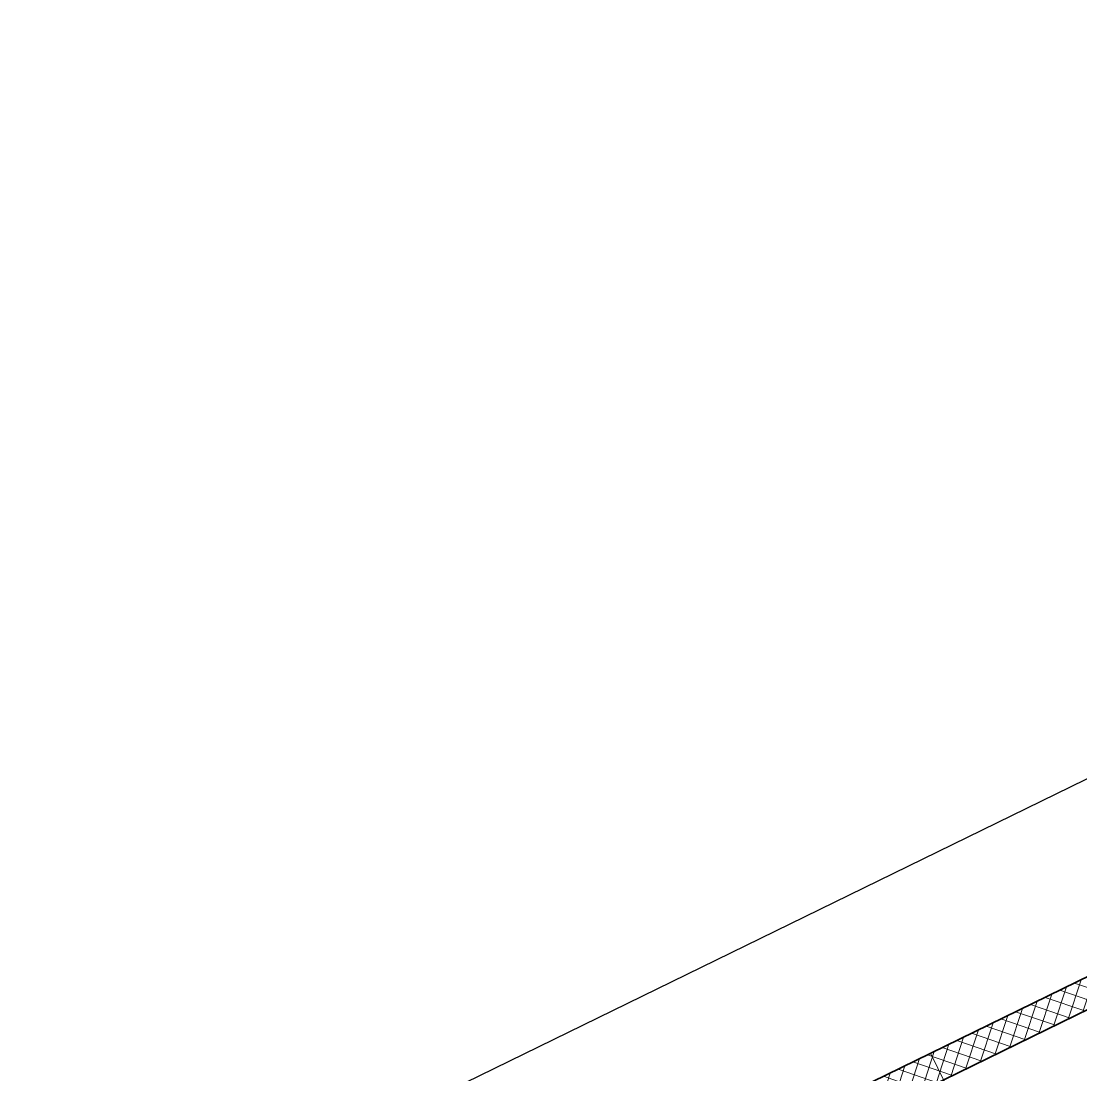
# Model space of a CAD drawing. Header units: metres. Extents: x 7511783 to 7512372, y 4692307 to 4692611.
# Drawn here: x 7511809.41 to 7511818.34, y 4692532.35 to 4692541.23 of the extents above; entities that cross this region are included whole.
import ezdxf

# ---------------------------------------------------------------- set-up
doc = ezdxf.new("R2010")
doc.units = ezdxf.units.M
doc.layers.get('0').update_dxf_attribs({"lineweight": 0})
for name, color, linetype, lineweight in [('A - Muret', 7, 'Continuous', 0), ('A - Muret_Pen_No__101', 252, 'Continuous', 0), ('A - Muret_Pen_No__7', 7, 'Continuous', 0), ('A - Pllaka Themel', 7, 'Continuous', 0), ('A - Pllaka Themel_Pen_No__42', 8, 'Continuous', 0)]:
    doc.layers.add(name, color=color, linetype=linetype, lineweight=lineweight)

# ---------------------------------------------------------------- blocks, each defined once
blk = doc.blocks.new('Slab_2', base_point=(27550, -20500.83535421408))
at = {"layer": 'A - Pllaka Themel_Pen_No__42', "color": 8, "linetype": 'Continuous', "lineweight": 25, "flags": 128}
blk.add_lwpolyline([(27550, -20500.83535421408), (52100, -20500.83535421408), (52100, 1500), (27550, 1500)], close=True, dxfattribs=at)
blk = doc.blocks.new('Wall_3', base_point=(27550, 2.775557561562891e-14))
at = {"layer": 'A - Muret_Pen_No__101', "linetype": 'Continuous', "lineweight": 13}
h = blk.add_hatch(dxfattribs=at)
h.set_pattern_fill('CONCRETE_BLOCK', color=252, style=0, pattern_type=2)
h.set_pattern_definition([(44.99999999999999, (0, 0), (-68.94290863686237, 68.94290863686243), []), (135.0000000000002, (0, 0), (68.94290863686219, 68.94290863686261), [])])
h.paths.add_polyline_path([(32600.00006929047, -5.275686865147122e-05), (32600.00006929047, -250.0000970041505), (38099.99998176699, -250.0000970041505), (38099.99998176699, -5.275686865147122e-05)])
at = {"layer": 'A - Muret_Pen_No__7', "color": 7, "linetype": 'Continuous', "lineweight": 35, "flags": 128}
for points in [[(38099.99999999999, 2.775557561562891e-14), (32599.99999999999, 2.775557561562891e-14)], [(32599.99999999999, -249.9999999999999), (38099.99999999999, -249.9999999999999)]]:
    blk.add_lwpolyline(points, dxfattribs=at)

msp = doc.modelspace()

# ---------------------------------------------------------------- linework, layer by layer
for points in [[(7511822.450093754, 4692528.254565556), (7511819.727725146, 4692533.824907481), (7511817.077320521, 4692532.529586934), (7511819.799689128, 4692526.959245008), (7511822.450093754, 4692528.254565556)], [(7511819.799689128, 4692526.959245008), (7511817.077320521, 4692532.529586934), (7511814.247227445, 4692531.146448044), (7511816.969596053, 4692525.576106119), (7511819.799689128, 4692526.959245008)]]:
    msp.add_lwpolyline(points, close=True)

# ---------------------------------------------------------------- block references
at = {"layer": 'A - Muret', "color": 7, "lineweight": 35, "xscale": 0.001, "yscale": 0.001, "zscale": 0.001, "rotation": 26.04594307934832}
msp.add_blockref('Wall_3', (7511810.069471002, 4692529.104671587), dxfattribs=at)
at = {"layer": 'A - Pllaka Themel', "color": 8, "linetype": 'Continuous', "lineweight": 25, "xscale": 0.001, "yscale": 0.001, "zscale": 0.001, "rotation": 26.04594307934832}
msp.add_blockref('Slab_2', (7511819.071217874, 4692510.685855027), dxfattribs=at)

doc.saveas('drawing.dxf')
